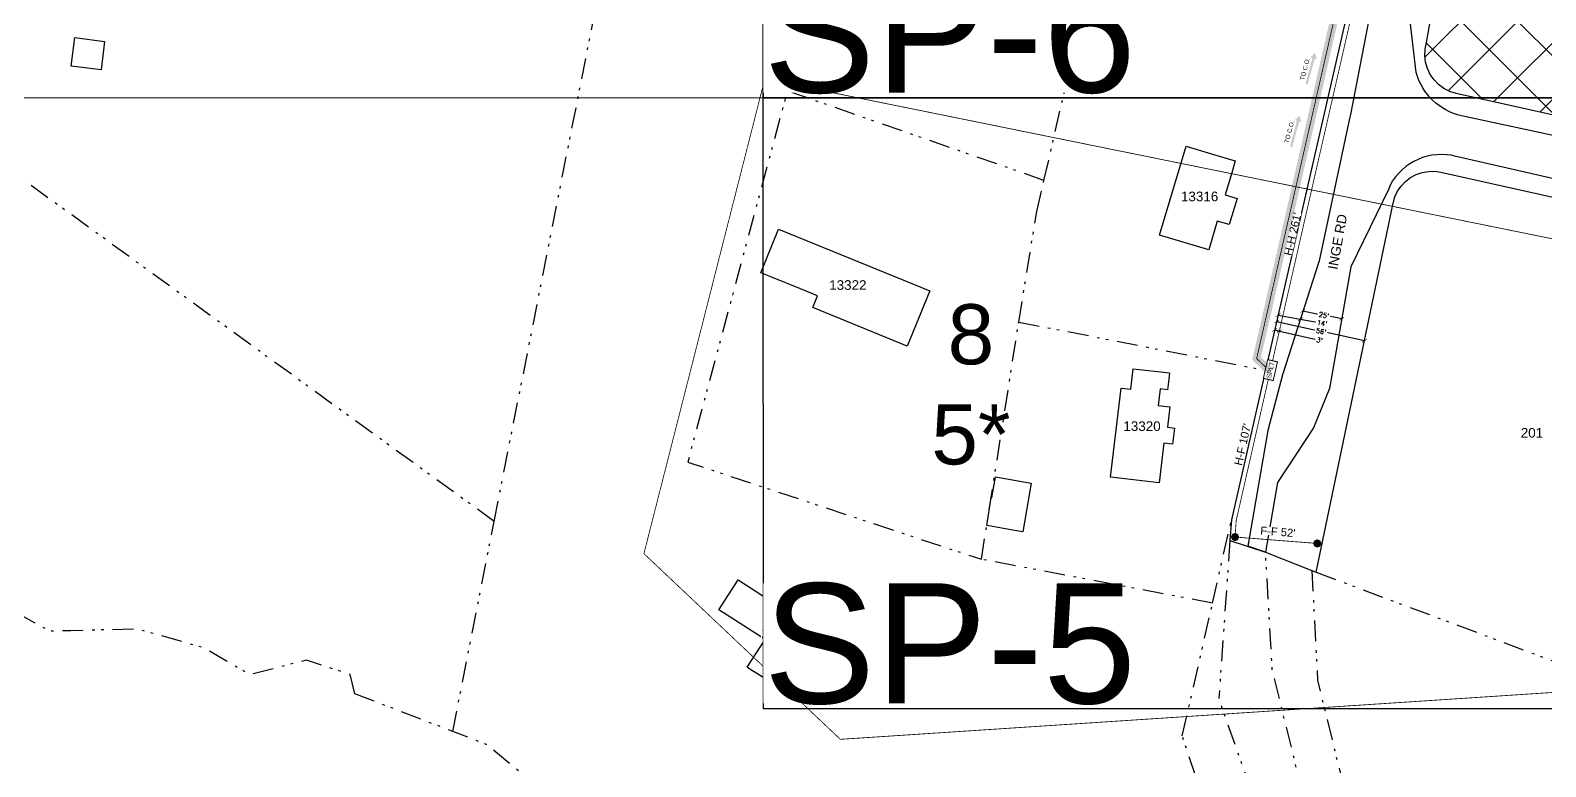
# Model space of a CAD drawing. Extents: x 11808739 to 11823423, y 3647988 to 3656247.
# Drawn here: x 11813800 to 11814747, y 3651776 to 3652236 of the extents above; entities that cross this region are included whole.
import ezdxf
from ezdxf.enums import TextEntityAlignment as Align
from ezdxf.lldxf.tags import DXFTag

# ---------------------------------------------------------------- set-up
doc = ezdxf.new("R2010")
doc.units = 0
doc.header["$MEASUREMENT"] = 0
doc.header["$XCLIPFRAME"] = 2
doc.set_wipeout_variables(frame=1)
doc.linetypes.add('PROPERTY', pattern=[31.302502, 12.967109, -5.580706, 1.571985, -4.030017, 1.571985, -5.5807])
doc.layers.get('DefPoints').update_dxf_attribs({"color": 1, "lineweight": 0})
doc.layers.add('1X4 Terminal Boundary', color=7, linetype='Continuous', lineweight=20, true_color=0x00853c)
for name, color, linetype in [('48 FOC', 30, '48'), ('ADDRESSES', 252, 'Continuous'), ('E_BUILDING', 8, 'Continuous'), ('E_CURB', 8, 'EOP'), ('E_ROW', 8, 'ROW'), ('HATCH_NN', 253, 'Continuous'), ('P_CONDUIT', 1, 'CONDUIT'), ('PROPOSED_DIREC_BORE', 7, 'DIRECTBORE'), ('Road Names', 7, 'Continuous'), ('ROAD_DIMENSIONS', 7, 'Continuous'), ('TO C.O.', 7, 'Continuous'), ('VICINITY FOC', 104, 'Continuous')]:
    doc.layers.add(name, color=color, linetype=linetype)
doc.layers.add('E_PROPERTY LINE', color=8, linetype='PROPERTY', transparency=0.3)
for name, color, linetype, lineweight in [('FLOWERPOTS', 30, 'Continuous', 18), ('PROP_HH', 104, 'Continuous', 0), ('VIEWPORT', 250, 'Continuous', 25), ('VIEWPORT - CALLOUTS', 1, 'Continuous', 0)]:
    doc.layers.add(name, color=color, linetype=linetype, lineweight=lineweight)
doc.layers.add('PORTGROUPINGS_1', color=1, linetype='Continuous', plot=False)
doc.styles.add('Arial', font='arial.ttf')
doc.styles.add('ROMANS', font='romans.shx')
doc.styles.get("Standard").update_dxf_attribs({"font": 'arial.ttf'})
doc.styles.add('StyleArial', font='arial.ttf')
tags = doc.linetypes.add('48', pattern='A,0.718375,-0.132013,["48 CT",Standard,S=0.09234,R=0,X=0,Y=-0.045241],-0.527056,0.533798', length=1.911242).pattern_tags.tags
tags[6] = DXFTag(74, 10)
tags = doc.linetypes.add('CONDUIT', pattern='A,5.441269,-1.056917,["C",Arial,S=0.56119,R=0,X=0,Y=-0.280595],-1.62838', length=8.126566).pattern_tags.tags
tags[6] = DXFTag(74, 10)
doc.linetypes.add('DIRECTBORE', pattern='A,0.4,-0.16,["DB",Standard,S=0.12,R=0,X=0,Y=-0.06],-0.36', length=0.92)
tags = doc.linetypes.add('EOP', pattern='A,49.990109,-1.776071,["EOP",Arial,S=2.99974,R=0.081355,X=0,Y=-1.426368],-10.416452', length=62.182632).pattern_tags.tags
tags[6] = DXFTag(74, 10)
tags = doc.linetypes.add('ROW', pattern='A,25.130993,-3.694477,["R/W",Arial,S=5.36622,R=0,X=0,Y=-2.68311],-18.632906', length=47.458376).pattern_tags.tags
tags[6] = DXFTag(74, 10)
doc.dimstyles.new('DIM', dxfattribs={"dimscale": 0.025, "dimtxt": 3, "dimasz": 2.5, "dimexe": 0, "dimexo": 2.5, "dimgap": 0.306, "dimtad": 0, "dimdec": 0, "dimzin": 0, "dimdsep": 46, "dimtxsty": 'ROMANS', "dimblk": 'ARCHTICK', "dimcen": 0.09, "dimclrd": 256, "dimadec": 0, "dimazin": 0, "dimtfac": 1, "dimtdec": 0, "dimtofl": 0, "dimtmove": 0, "dimatfit": 3, "dimldrblk": 'ARCHTICK', "dimfxl": 1, "dimtfill": 1, "dimtolj": 1, "dimtzin": 0, "dimlwd": -1, "dimarcsym": 0})
picture_1 = doc.add_image_def('image1.png', size_in_pixel=(1270, 827))

# ---------------------------------------------------------------- blocks, each defined once
blk = doc.blocks.new('*U375')
at = {"color": 0, "linetype": 'ByBlock', "lineweight": -2}
blk.add_wipeout([(-6, 3.15), (-6, -3.15), (6, -3.15), (6, 3.15)], dxfattribs=at).dxf.layer = 'PROP_HH'
at = {"layer": 'PROP_HH', "color": 0, "linetype": 'ByBlock', "lineweight": -2, "const_width": 0.63}
blk.add_lwpolyline([(-6, 3.15), (6, 3.15), (6, -3.15), (-6, -3.15)], close=True, dxfattribs=at)
at = {"color": 0, "insert": (0, 0), "char_height": 3, "attachment_point": 5}
blk.add_mtext('SPLT', dxfattribs=at)
blk = doc.blocks.new('*U58')
at = {"true_color": 0xa020f0}
h = blk.add_hatch(color=200, dxfattribs=at)
h.dxf.hatch_style = 1
h.paths.add_polyline_path([(2.55, 0), (1.81, 1.81), (0, 2.55), (-1.81, 1.81), (-2.55, 0), (-1.81, -1.81), (0, -2.55), (1.81, -1.81)])
at = {"color": 18, "true_color": 0x000000, "const_width": 0.1}
blk.add_lwpolyline([(2.55, 0), (1.81, 1.81), (0, 2.55), (-1.81, 1.81), (-2.55, 0), (-1.81, -1.81), (0, -2.55), (1.81, -1.81)], close=True, dxfattribs=at)
blk = doc.blocks.new('*U57')
at = {"layer": 'TO C.O.', "linetype": 'ByBlock', "lineweight": -2}
h = blk.add_hatch(color=0, dxfattribs=at)
h.dxf.hatch_style = 1
h.paths.add_polyline_path([(16.74, 2.23), (20.09, -0.02), (16.74, -2.27), (16.74, -0.77), (0, -0.73), (0, 0.73), (16.74, 0.73)])
at = {"layer": 'TO C.O.', "color": 0, "linetype": 'ByBlock', "lineweight": -2}
blk.add_attdef('MKRPOLE', text='', height=2.75, dxfattribs=at).set_placement((8.91, 2.15), align=Align.CENTER)
blk = doc.blocks.new('_ARCHTICK')
at = {"color": 0, "linetype": 'ByBlock', "const_width": 0.15}
blk.add_lwpolyline([(-0.5, -0.5), (0.5, 0.5)], dxfattribs=at)
blk = doc.blocks.new('*D88')
at = {"layer": 'DefPoints', "color": 0, "ltscale": 0.01, "transparency": 16777216}
for p in [(11814594.77, 3652060.67), (11814619.11, 3652055.77), (11814619.15, 3652055.99)]:
    blk.add_point(p, dxfattribs=at)
at = {"layer": 'ROAD_DIMENSIONS', "ltscale": 0.01, "transparency": 16777216}
for p, q in [((11814594.81, 3652060.89), (11814604.66, 3652058.91)), ((11814619.15, 3652055.99), (11814611.29, 3652057.57))]:
    blk.add_line(p, q, dxfattribs=at)
at = {"layer": 'ROAD_DIMENSIONS', "ltscale": 0.01, "transparency": 16777216, "xscale": 2.500000006732392, "yscale": 2.500000006732392, "zscale": 2.500000006732392}
for p, rotation in [((11814594.81, 3652060.89), 168.6145567713607), ((11814619.15, 3652055.99), 348.6145567713608)]:
    blk.add_blockref('_ARCHTICK', p, dxfattribs=dict(at, rotation=rotation))
at = {"layer": 'ROAD_DIMENSIONS', "color": 0, "ltscale": 0.01, "transparency": 16777216, "insert": (11814607.98, 3652058.24), "char_height": 3, "attachment_point": 5, "rotation": 348.61456, "style": 'ROMANS', "bg_fill": 3, "box_fill_scale": 1.25, "bg_fill_color": 256, "bg_fill_true_color": 13158600, "bg_fill_transparency": 0}
blk.add_mtext("\\A1;25'", dxfattribs=at)
blk = doc.blocks.new('*D89')
at = {"layer": 'DefPoints', "color": 0, "ltscale": 0.01, "transparency": 16777216}
for p in [(11814579.34, 3652058.29), (11814579.37, 3652058.48), (11814593.25, 3652055.93)]:
    blk.add_point(p, dxfattribs=at)
at = {"layer": 'ROAD_DIMENSIONS', "ltscale": 0.01, "transparency": 16777216}
for p, q in [((11814579.34, 3652058.29), (11814593.21, 3652055.74)), ((11814593.21, 3652055.74), (11814603.74, 3652053.81))]:
    blk.add_line(p, q, dxfattribs=at)
at = {"layer": 'ROAD_DIMENSIONS', "ltscale": 0.01, "transparency": 16777216, "xscale": 2.500000006732392, "yscale": 2.500000006732392, "zscale": 2.500000006732392}
for p, rotation in [((11814579.34, 3652058.29), 169.5910401969806), ((11814593.21, 3652055.74), 349.5910401969806)]:
    blk.add_blockref('_ARCHTICK', p, dxfattribs=dict(at, rotation=rotation))
at = {"layer": 'ROAD_DIMENSIONS', "color": 0, "ltscale": 0.01, "transparency": 16777216, "insert": (11814606.85, 3652053.24), "char_height": 3, "attachment_point": 5, "rotation": 349.59104, "style": 'ROMANS', "bg_fill": 3, "box_fill_scale": 1.25, "bg_fill_color": 256, "bg_fill_true_color": 13158600, "bg_fill_transparency": 0}
blk.add_mtext("\\A1;14'", dxfattribs=at)
blk = doc.blocks.new('*D90')
at = {"layer": 'DefPoints', "color": 0, "ltscale": 0.01, "transparency": 16777216}
for p in [(11814578.4, 3652054.22), (11814578.46, 3652054.48), (11814633.31, 3652042.5)]:
    blk.add_point(p, dxfattribs=at)
at = {"layer": 'ROAD_DIMENSIONS', "ltscale": 0.01, "transparency": 16777216}
for p, q in [((11814578.4, 3652054.22), (11814602.91, 3652048.86)), ((11814633.25, 3652042.23), (11814609.5, 3652047.42))]:
    blk.add_line(p, q, dxfattribs=at)
at = {"layer": 'ROAD_DIMENSIONS', "ltscale": 0.01, "transparency": 16777216, "xscale": 2.500000006732392, "yscale": 2.500000006732392, "zscale": 2.500000006732392}
for p, rotation in [((11814578.4, 3652054.22), 167.6733009390944), ((11814633.25, 3652042.23), 347.6733009390944)]:
    blk.add_blockref('_ARCHTICK', p, dxfattribs=dict(at, rotation=rotation))
at = {"layer": 'ROAD_DIMENSIONS', "color": 0, "ltscale": 0.01, "transparency": 16777216, "insert": (11814606.2, 3652048.14), "char_height": 3, "attachment_point": 5, "rotation": 347.6733, "style": 'ROMANS', "bg_fill": 3, "box_fill_scale": 1.25, "bg_fill_color": 256, "bg_fill_true_color": 13158600, "bg_fill_transparency": 0}
blk.add_mtext("\\A1;56'", dxfattribs=at)
blk = doc.blocks.new('*D91')
at = {"layer": 'DefPoints', "color": 0, "ltscale": 0.01, "transparency": 16777216}
for p in [(11814577.23, 3652049.11), (11814580.14, 3652048.38), (11814580.15, 3652048.45)]:
    blk.add_point(p, dxfattribs=at)
at = {"layer": 'ROAD_DIMENSIONS', "ltscale": 0.01, "transparency": 16777216}
for p, q in [((11814577.21, 3652049.05), (11814580.14, 3652048.38)), ((11814580.14, 3652048.38), (11814603.34, 3652043.08))]:
    blk.add_line(p, q, dxfattribs=at)
at = {"layer": 'ROAD_DIMENSIONS', "ltscale": 0.01, "transparency": 16777216, "xscale": 2.500000006732392, "yscale": 2.500000006732392, "zscale": 2.500000006732392}
for p, rotation in [((11814577.21, 3652049.05), 167.1269430801558), ((11814580.14, 3652048.38), 347.1269430801558)]:
    blk.add_blockref('_ARCHTICK', p, dxfattribs=dict(at, rotation=rotation))
at = {"layer": 'ROAD_DIMENSIONS', "color": 0, "ltscale": 0.01, "transparency": 16777216, "insert": (11814605.24, 3652042.64), "char_height": 3, "attachment_point": 5, "rotation": 347.12694, "style": 'ROMANS', "bg_fill": 3, "box_fill_scale": 1.25, "bg_fill_color": 256, "bg_fill_true_color": 13158600, "bg_fill_transparency": 0}
blk.add_mtext("\\A1;3'", dxfattribs=at)

msp = doc.modelspace()

# ---------------------------------------------------------------- hatches: boundary and pattern name
at = {"layer": 'HATCH_NN', "transparency": 33554585}
h = msp.add_hatch(dxfattribs=at)
h.set_pattern_fill('ANSI37', color=251, scale=200)
h.paths.add_polyline_path([(11814962.32, 3652324.1), (11814995.21, 3652471.9), (11814730.64, 3652530.76), (11814723.61, 3652499.03), (11814706.21, 3652420.55), (11814672.04, 3652228.54), (11814671.17, 3652224.5), (11814670.98, 3652220.38), (11814671.46, 3652216.28), (11814672.6, 3652212.31), (11814674.38, 3652208.58), (11814676.75, 3652205.19), (11814679.63, 3652202.24), (11814682.96, 3652199.79), (11814686.65, 3652197.93), (11814690.59, 3652196.69), (11814912.32, 3652147.28)])

# ---------------------------------------------------------------- linework, layer by layer
at = {"layer": '48 FOC', "ltscale": 25}
msp.add_lwpolyline([(11814672.96, 3652514.84, 0.5, 0.5, 0), (11814657.87, 3652452.09, 0.5, 0.5, 0), (11814622.98, 3652280.74, 0.5, 0.5, 0), (11814565.95, 3652031.18, 0.5, 0.5, 0), (11814574.37, 3652023.16, 0, 0, 0)], format="xyseb", dxfattribs=at)
at = {"layer": 'E_BUILDING', "flags": 128}
for points in [[(11813844.11, 3652211.4), (11813825.46, 3652213.74), (11813827.69, 3652231.62), (11813846.34, 3652229.28), (11813844.11, 3652211.4)], [(11814538.43, 3652158.81), (11814552.62, 3652154.56), (11814550.38, 3652147.08), (11814546.29, 3652133.4), (11814553.7, 3652131.19), (11814548.82, 3652114.85), (11814541.38, 3652117.07), (11814536.02, 3652099.13), (11814505.34, 3652108.3), (11814521.91, 3652163.74), (11814538.43, 3652158.81)], [(11814347.56, 3652038.89), (11814288.68, 3652062.98), (11814291.67, 3652070.28), (11814281, 3652074.65), (11814262.55, 3652082.2), (11814256.2, 3652084.79), (11814267.35, 3652112.05), (11814361.7, 3652073.45), (11814347.56, 3652038.89)], [(11814511.11, 3652018.39), (11814510.32, 3652011.66), (11814505.65, 3652012.21), (11814504.44, 3652001.87), (11814511.7, 3652001.01), (11814510.2, 3651988.23), (11814514.55, 3651987.73), (11814513.37, 3651977.62), (11814507.92, 3651978.25), (11814505.03, 3651953.5), (11814474.73, 3651957.05), (11814481.25, 3652012.7), (11814487.28, 3652012), (11814488.78, 3652024.84), (11814511.55, 3652022.17), (11814511.11, 3652018.39)], [(11814412.33, 3651924.29), (11814399.95, 3651926.45), (11814397.33, 3651926.9), (11814400.08, 3651944.34), (11814400.61, 3651944.24), (11814402.87, 3651957.24), (11814425.1, 3651953.38), (11814419.81, 3651922.99), (11814412.33, 3651924.29)], [(11814274.49, 3651821.19), (11814259.76, 3651830.64), (11814249.43, 3651837.28), (11814247.78, 3651838.34), (11814258.93, 3651855.71), (11814230.04, 3651874.26), (11814242, 3651892.88), (11814267.38, 3651876.6), (11814272.16, 3651884.04), (11814298.91, 3651866.87), (11814293.71, 3651858.76), (11814300.44, 3651854.42), (11814285.31, 3651830.87), (11814282.05, 3651832.96), (11814274.49, 3651821.19)]]:
    msp.add_lwpolyline(points, close=True, dxfattribs=at)
at = {"layer": 'E_CURB', "transparency": 33554559, "flags": 128}
for points in [[(11814426.93, 3652632.91), (11814469.38, 3652622.41), (11814650.46, 3652582.58), (11814653.92, 3652581.69, -0.504069), (11814692.16, 3652534), (11814624.53, 3652183.7), (11814624.03, 3652181.19), (11814604.91, 3652092.26), (11814582.04, 3652020.99), (11814572.9, 3651986.14), (11814560.38, 3651913.91)], [(11815201.19, 3652423.03), (11815198.66, 3652413.21), (11815198.66, 3652413.21), (11815191.99, 3652380.9), (11815190.91, 3652373.13), (11815190.39, 3652367.75), (11815189.79, 3652361.88), (11815189.76, 3652356.1), (11815189.83, 3652350.33), (11815190.01, 3652344.55), (11815190.28, 3652338.78), (11815190.66, 3652333.02), (11815191.13, 3652327.26), (11815191.71, 3652321.52), (11815192.38, 3652315.78), (11815193.16, 3652310.06), (11815194.04, 3652304.35), (11815195.02, 3652298.63), (11815196.23, 3652292.28), (11815197.43, 3652282.88), (11815198.5, 3652273.08), (11815199.39, 3652263.25), (11815200.12, 3652253.42), (11815200.68, 3652243.57), (11815201.06, 3652233.71), (11815201.27, 3652223.85), (11815197.08, 3652187.87), (11815178.61, 3652109.18, -0.372124), (11815142.52, 3652086), (11815100.54, 3652095.62), (11815005.11, 3652115.89), (11814693.85, 3652182.81, -0.275307), (11814665.58, 3652209.75), (11814659.02, 3652266.98), (11814711.37, 3652527.84, -0.413195), (11814770.06, 3652567.06), (11814822.93, 3652556.64), (11815000.71, 3652494.42), (11815175.46, 3652452.94, -0.259783), (11815201.19, 3652423.03), (11815201.19, 3652423.03)], [(11815217.26, 3652038.01), (11815110.32, 3652061.37), (11814999.31, 3652086.83), (11814690.62, 3652157.47, 0.344238), (11814649.27, 3652139.46), (11814648.43, 3652137.19), (11814624.82, 3652088.38), (11814611.52, 3652012.52), (11814601.52, 3651987.92), (11814579.05, 3651953.72), (11814571.47, 3651910.22), (11814560.38, 3651913.91)]]:
    msp.add_lwpolyline(points, format="xyb", dxfattribs=at)
at = {"layer": 'E_PROPERTY LINE', "transparency": 33554610, "flags": 128}
for points in [[(11814089.64, 3651929.45), (11814172.45, 3652347.82)], [(11814433.11, 3652142.48), (11814479.64, 3652343.39)], [(11814002.61, 3651821.81), (11813999.77, 3651833.87), (11813997.89, 3651834.48), (11813972.33, 3651842.73), (11813936.9, 3651833.77), (11813908.11, 3651850.52), (11813867.1, 3651862.15), (11813844.15, 3651861.64), (11813825.17, 3651861.22), (11813812.21, 3651860.94), (11813769.16, 3651884.34), (11813758.5, 3651902.82), (11813741.19, 3651929.71), (11813719.69, 3651955.84), (11813689.57, 3651967.95), (11813674.87, 3652024.93), (11813653.75, 3652019.6), (11813628.28, 3652027.86), (11813601.09, 3652026.8), (11813581.05, 3652026.02), (11813576.38, 3652032.39), (11813576.34, 3652032.55), (11813574.68, 3652039.92), (11813571.29, 3652050.65), (11813566.96, 3652061.72), (11813559.64, 3652071.85), (11813553.89, 3652072.67), (11813541.35, 3652070.36), (11813537.78, 3652070.24), (11813525.77, 3652069.86), (11813502.8, 3652084.42), (11813433.01, 3652128.68), (11813403.55, 3652127.49), (11813358.48, 3652151.21), (11813344.84, 3652165.16), (11813334.15, 3652167.05), (11813307.6, 3652171.74), (11813293.87, 3652182.83), (11813282.14, 3652192.3), (11813279.38, 3652193.04), (11813256.41, 3652199.17), (11813251.77, 3652196.22), (11813244, 3652191.29), (11813225.63, 3652194.54), (11813206.07, 3652198), (11813204.59, 3652198.09)], [(11814433.11, 3652142.48), (11814272.68, 3652198.33), (11814210.61, 3651966.5), (11814394.01, 3651905.81)], [(11814089.64, 3651929.45), (11813757.83, 3652170.14)], [(11814428.58, 3652123.07), (11814433.11, 3652142.48)], [(11814417.37, 3652053.98), (11814428.58, 3652123.07)], [(11814603.16, 3651897.77), (11814818.91, 3651816.82), (11814898.7, 3652099.09)], [(11814394.01, 3651905.81), (11814417.37, 3652053.98)], [(11814417.37, 3652053.98), (11814571.45, 3652023.82)], [(11814063.75, 3651798.28), (11814089.64, 3651929.45)], [(11814538.39, 3651878.39), (11814550.2, 3651930.45)], [(11814549.29, 3651917.59), (11814542.33, 3651818.89)], [(11814538.39, 3651878.39), (11814394.01, 3651905.81)], [(11814698.33, 3651429.7), (11814640.14, 3651601.95), (11814604.33, 3651720.57), (11814575.7, 3651836.95), (11814571.47, 3651910.22)], [(11814600.39, 3651898.82), (11814603.98, 3651830.25), (11814632.41, 3651713.98), (11814717.33, 3651430.01), (11814722.19, 3651429.38), (11814723.08, 3651429.26), (11814729.26, 3651427.82), (11814730.01, 3651427.57), (11814735.08, 3651426.01), (11814738.51, 3651424.7), (11814742.14, 3651423.39), (11814746.7, 3651422.01), (11814753.7, 3651420.57), (11814759.45, 3651419.7), (11814764.51, 3651418.64), (11814770.26, 3651416.51), (11814776.58, 3651414.26), (11814782.7, 3651413.01), (11814786.89, 3651413.39), (11814791.33, 3651414.57), (11814796.7, 3651416.2), (11814804.7, 3651418.39), (11814811.33, 3651419.95), (11814817.08, 3651420.64), (11814821.39, 3651420.32), (11814826.33, 3651419.26), (11814831.08, 3651417.82), (11814835.39, 3651416.14), (11814839.64, 3651414.32), (11814844.7, 3651412.39), (11814852.89, 3651409.64), (11814853.01, 3651409.57), (11814860.33, 3651407.45), (11814866.45, 3651406.01), (11814870.95, 3651405.14), (11814876.26, 3651403.95), (11814881.64, 3651402.64), (11814886.01, 3651401.26), (11814890.26, 3651399.64), (11814894.89, 3651397.64), (11814900.26, 3651395.2), (11814905.08, 3651392.89), (11814909.08, 3651391.01), (11814912.76, 3651390.07), (11814917.39, 3651389.89), (11814922.08, 3651390.39), (11814925.58, 3651391.26), (11814929.01, 3651392.45), (11814932.83, 3651393.64), (11814938.76, 3651395.01), (11814944.26, 3651395.95), (11814948.45, 3651396.82), (11814954.64, 3651396.64), (11814962.45, 3651394.26), (11814970.08, 3651390.82), (11814974.08, 3651388.7), (11814978.08, 3651386.7), (11814982.83, 3651385.01), (11814988.08, 3651383.82), (11814992.83, 3651383.07), (11814996.45, 3651382.45), (11815000.83, 3651381.7), (11815006.58, 3651381.2), (11815012.45, 3651381.01), (11815017.76, 3651381.32), (11815022.95, 3651381.7), (11815028.83, 3651381.45), (11815033.95, 3651380.57), (11815038.45, 3651379.51), (11815042.2, 3651378.64), (11815045.7, 3651378.32), (11815049.89, 3651378.45), (11815054.2, 3651378.82), (11815055.2, 3651379.01), (11815019.64, 3651209.76), (11815008.59, 3651220.61), (11814996.33, 3651230.06), (11814983.03, 3651237.99), (11814968.87, 3651244.27), (11814954.08, 3651248.82), (11814836.01, 3651282.14), (11814796.7, 3651293.26), (11814781.45, 3651298.07), (11814767.12, 3651305.13), (11814754.02, 3651314.29), (11814742.46, 3651325.33), (11814732.71, 3651338), (11814725.01, 3651352), (11814719.51, 3651367.01), (11814698.33, 3651429.7), (11814699.33, 3651429.64), (11814712.08, 3651430.01), (11814717.33, 3651430.01)], [(11814519.51, 3651795.45), (11814538.39, 3651878.39)], [(11814360.51, 3651652.74), (11814300.5, 3651687.31), (11814270.21, 3651713.92), (11814240.19, 3651712.78), (11814168.47, 3651710.06), (11814148.07, 3651716.6), (11814128.79, 3651753.93), (11814084.88, 3651790.14), (11814063.75, 3651798.28), (11814002.61, 3651821.81)], [(11814677.08, 3651435.7), (11814542.33, 3651818.89)], [(11814577.7, 3651621.76), (11814519.51, 3651795.45)]]:
    msp.add_lwpolyline(points, dxfattribs=at)
at = {"layer": 'E_ROW', "ltscale": 0.75, "flags": 128}
for points in [[(11814686.54, 3652541.36), (11814679.76, 3652513.2), (11814664.7, 3652450.57), (11814629.83, 3652279.26), (11814571.45, 3652023.82), (11814550.2, 3651930.45), (11814549.29, 3651917.59), (11814571.47, 3651910.22), (11814600.39, 3651898.82), (11814603.16, 3651897.77), (11814651.17, 3652128.28), (11814652.28, 3652132.08), (11814653.98, 3652135.65), (11814656.22, 3652138.91), (11814658.95, 3652141.78), (11814662.09, 3652144.19), (11814665.58, 3652146.06), (11814669.31, 3652147.36), (11814673.21, 3652148.06), (11814677.16, 3652148.13), (11814681.08, 3652147.58), (11814898.7, 3652099.09), (11815152.97, 3652044.94), (11815437.35, 3651981.57), (11815450.01, 3651977.85), (11815462.08, 3651972.5), (11815473.33, 3651965.61), (11815483.58, 3651957.3), (11815492.65, 3651947.71), (11815535.04, 3651896.47), (11815548.4, 3651882.31), (11815563.48, 3651869.99), (11815580.03, 3651859.73), (11815597.77, 3651851.71), (11815616.4, 3651846.05), (11815908.18, 3651779.75), (11815919.25, 3651828.51), (11815627.85, 3651894.72), (11815612.63, 3651899.59), (11815598.37, 3651906.82), (11815585.45, 3651916.23), (11815574.2, 3651927.58), (11815532.99, 3651977.38), (11815525.61, 3651985.53), (11815512.86, 3651997.19), (11815498.86, 3652007.31), (11815483.8, 3652015.75), (11815467.86, 3652022.41), (11815451.26, 3652027.18), (11815240.29, 3652074.2), (11815236.48, 3652075.63), (11815232.95, 3652077.66), (11815229.79, 3652080.24), (11815227.11, 3652083.31), (11815224.96, 3652086.77), (11815223.41, 3652090.54), (11815222.5, 3652094.51), (11815288.99, 3652389.62), (11815291.49, 3652392.9), (11815294.49, 3652395.73), (11815297.9, 3652398.03), (11815301.65, 3652399.75), (11815305.62, 3652400.84), (11815309.72, 3652401.27), (11815313.84, 3652401.02), (11815601.85, 3652336.83), (11815727.58, 3652309.13), (11816018.62, 3652243.99), (11816022.96, 3652263.51), (11816127.2, 3652247.01), (11816231.2, 3652223.51), (11816334.58, 3652200.26), (11816435.58, 3652177.51), (11816433.1, 3652166.72), (11816498.06, 3652163.46), (11816748.33, 3652106.7), (11816854.88, 3652078.07), (11816850.56, 3652058.54), (11817006.37, 3652023.76), (11817022.29, 3652006.17)], [(11815166.68, 3652110.03), (11815164.07, 3652106.62), (11815160.92, 3652103.7), (11815157.32, 3652101.36), (11815153.36, 3652099.68), (11815149.18, 3652098.69), (11815144.89, 3652098.44), (11815140.63, 3652098.93), (11814912.32, 3652147.28), (11814690.59, 3652196.69), (11814686.65, 3652197.93), (11814682.96, 3652199.8), (11814679.63, 3652202.24), (11814676.75, 3652205.19), (11814674.38, 3652208.58), (11814672.6, 3652212.31), (11814671.46, 3652216.28), (11814670.98, 3652220.38), (11814671.17, 3652224.5), (11814672.04, 3652228.54), (11814706.21, 3652420.55), (11814723.61, 3652499.03), (11814730.64, 3652530.76), (11814995.21, 3652471.9), (11815169.84, 3652434.13), (11815173.6, 3652432.98), (11815177.13, 3652431.25), (11815180.34, 3652428.99), (11815183.17, 3652426.26), (11815185.53, 3652423.12), (11815187.36, 3652419.64), (11815188.63, 3652415.92), (11815189.3, 3652412.05), (11815189.36, 3652408.12), (11815188.8, 3652404.23), (11815185, 3652385.51), (11815182.98, 3652366.51), (11815182.76, 3652347.41), (11815184.34, 3652328.37), (11815193.66, 3652261.71), (11815194.1, 3652242.33), (11815192.65, 3652223), (11815189.34, 3652203.9), (11815169.96, 3652117.93), (11815168.66, 3652113.84)]]:
    msp.add_lwpolyline(points, dxfattribs=at)
at = {"layer": 'P_CONDUIT', "ltscale": 3, "flags": 128}
msp.add_lwpolyline([(11814632.76, 3652278.63, 0.5, 0.5, 0), (11814574.56, 3652023.97, 0, 0, 0)], format="xyseb", dxfattribs=at)
at = {"layer": 'P_CONDUIT', "ltscale": 3, "const_width": 0.5, "flags": 128}
for points in [[(11814574.56, 3652023.97), (11814553.18, 3651930.01), (11814552.45, 3651919.7)], [(11814552.45, 3651919.7), (11814603.83, 3651915.69), (11814603.84, 3651915.72)]]:
    msp.add_lwpolyline(points, dxfattribs=at)
at = {"layer": 'VIEWPORT', "ltscale": 0.01}
for points in [[(11813570.05, 3652575.37), (11814257.75, 3652575.44), (11814257.78, 3652193.91), (11813570.09, 3652193.84)], [(11814257.75, 3652575.44), (11814945.44, 3652575.51), (11814945.48, 3652193.98), (11814257.78, 3652193.91)]]:
    msp.add_lwpolyline(points, close=True, dxfattribs=at)

# ---------------------------------------------------------------- block references
at = {"layer": 'FLOWERPOTS', "xscale": 0.9999624720780225, "yscale": 0.9999624720780225, "zscale": 0.9999624720780225}
for p in [(11814552.45, 3651919.7), (11814603.83, 3651915.69)]:
    msp.add_blockref('*U58', p, dxfattribs=at)
at = {"layer": 'TO C.O.', "rotation": 75.00000000000001}
for p in [(11814597.15, 3652202.53), (11814587.46, 3652163.32)]:
    msp.add_blockref('*U57', p, dxfattribs=at).add_auto_attribs({'MKRPOLE': 'TO C.O.'})

# ---------------------------------------------------------------- texts
at = {"layer": 'PORTGROUPINGS_1', "insert": (11814387.47, 3652014.82), "char_height": 37.5, "attachment_point": 5}
msp.add_mtext('8\\P5*', dxfattribs=at)

# ---------------------------------------------------------------- pictures from other files: only their frames are drawn
at = {"layer": 'VICINITY FOC'}
image = msp.add_image(picture_1, insert=(11810740.9, 3647987.68), size_in_units=(12682.3, 8259.18), dxfattribs=at)
image.set_boundary_path([(-0.5, -0.5), (1269.5, -0.5), (1269.5, 826.5), (-0.5, 826.5), (-0.5, -0.5)])
image.dxf.flags = 255

# ---------------------------------------------------------------- next in the draw order: texts
at = {"layer": 'ADDRESSES', "char_height": 6, "attachment_point": 5, "bg_fill": 3, "box_fill_scale": 1, "bg_fill_color": 256, "bg_fill_transparency": 0}
for s, insert, rotation in [('13316', (11814530.32, 3652132.4), 0), ('13322', (11814310.59, 3652077.06), 0), ('13320', (11814494.35, 3651988.92), 0), ('201', (11814737.92, 3651984.77), 360), ('13330', (11814268.01, 3651859.76), 360)]:
    msp.add_mtext(s, dxfattribs=dict(at, insert=insert, rotation=rotation))

# ---------------------------------------------------------------- next in the draw order: linework, layer by layer
at = {"layer": '1X4 Terminal Boundary', "ltscale": 0.01, "const_width": 0.5}
msp.add_lwpolyline([(11814836.05, 3652088.64), (11814258.7, 3652205.81), (11814183.2, 3651909.33), (11814305.91, 3651793.35), (11814756.19, 3651822.98), (11814836.05, 3652088.64)], dxfattribs=at)
at = {"layer": 'VIEWPORT', "ltscale": 0.01}
msp.add_lwpolyline([(11814257.78, 3652193.91), (11814945.48, 3652193.98), (11814945.52, 3651812.45), (11814257.82, 3651812.38)], close=True, dxfattribs=at)

# ---------------------------------------------------------------- next in the draw order: block references
at = {"layer": 'PROP_HH', "xscale": 0.9986391288485398, "yscale": 0.9986391288485398, "zscale": 0.9986391288485398, "rotation": 77.12694308067469}
msp.add_blockref('*U375', (11814574.56, 3652023.97), dxfattribs=at)

# ---------------------------------------------------------------- next in the draw order: texts
at = {"layer": 'PROPOSED_DIREC_BORE', "ltscale": 0.01, "char_height": 5, "attachment_point": 1, "bg_fill": 3, "box_fill_scale": 1, "bg_fill_color": 256, "bg_fill_transparency": 0}
for s, insert, rotation in [("H-H 261'", (11814582.97, 3652096.16), 77.12694), ("H-F 107'", (11814551.77, 3651965.13), 77.17865), ("F-F 52'", (11814568.46, 3651926.33), 355.53543)]:
    msp.add_mtext(s, dxfattribs=dict(at, insert=insert, rotation=rotation))
at = {"layer": 'Road Names', "insert": (11814616.55, 3652104.08), "char_height": 6, "attachment_point": 5, "rotation": 79.72144, "style": 'Arial', "bg_fill": 3, "box_fill_scale": 1, "bg_fill_color": 256, "bg_fill_transparency": 0}
msp.add_mtext('INGE RD', dxfattribs=at)
at = {"layer": 'VIEWPORT - CALLOUTS', "ltscale": 0.01, "char_height": 75, "width": 214.4437, "attachment_point": 4, "style": 'StyleArial', "bg_fill": 3, "box_fill_scale": 1, "bg_fill_color": 256, "bg_fill_transparency": 0}
for s, insert in [('SP-6', (11814257.78, 3652234.3)), ('SP-5', (11814257.82, 3651852.77))]:
    msp.add_mtext(s, dxfattribs=dict(at, insert=insert))

# ---------------------------------------------------------------- next in the draw order: dimensions: what is measured, and where the dimension line sits
at = {"layer": 'ROAD_DIMENSIONS', "ltscale": 0.01}
dim = msp.add_linear_dim(base=(11814619.15, 3652055.99), p1=(11814594.77, 3652060.67), p2=(11814619.11, 3652055.77), angle=348.61456, text="25'", dimstyle='DIM', override={"dimscale": 1, "dimpost": "'\\X", "dimse1": 1, "dimse2": 1}, dxfattribs=at)
dim.commit()
dim.dimension.update_dxf_attribs({"geometry": '*D88', "text_midpoint": (11814607.98, 3652058.24), "dimtype": 161})

# ---------------------------------------------------------------- next in the draw order: dimensions: what is measured, and where the dimension line sits
dim = msp.add_linear_dim(base=(11814579.34, 3652058.29), p1=(11814593.25, 3652055.93), p2=(11814579.37, 3652058.48), angle=169.59104, text="14'", dimstyle='DIM', override={"dimscale": 1, "dimtxt": 3, "dimasz": 2.5, "dimpost": "'\\X", "dimse1": 1, "dimse2": 1}, dxfattribs=at)
dim.commit()
dim.dimension.update_dxf_attribs({"geometry": '*D89', "text_midpoint": (11814606.85, 3652053.24), "dimtype": 161})

# ---------------------------------------------------------------- next in the draw order: dimensions: what is measured, and where the dimension line sits
dim = msp.add_linear_dim(base=(11814578.4, 3652054.22), p1=(11814633.31, 3652042.5), p2=(11814578.46, 3652054.48), angle=167.6733, text="56'", dimstyle='DIM', override={"dimscale": 1, "dimtxt": 3, "dimasz": 2.5, "dimpost": "'\\X", "dimse1": 1, "dimse2": 1}, dxfattribs=at)
dim.commit()
dim.dimension.update_dxf_attribs({"geometry": '*D90', "text_midpoint": (11814606.2, 3652048.14), "dimtype": 161})

# ---------------------------------------------------------------- next in the draw order: dimensions: what is measured, and where the dimension line sits
dim = msp.add_linear_dim(base=(11814580.14, 3652048.38), p1=(11814577.23, 3652049.11), p2=(11814580.15, 3652048.45), angle=347.12694, dimstyle='DIM', override={"dimscale": 1, "dimpost": "'\\X", "dimse1": 1, "dimse2": 1}, dxfattribs=at)
dim.commit()
dim.dimension.update_dxf_attribs({"geometry": '*D91', "text_midpoint": (11814605.24, 3652042.64), "dimtype": 161})

# ---------------------------------------------------------------- next in the draw order: linework, layer by layer
at = {"layer": 'VICINITY FOC', "ltscale": 25, "const_width": 5}
msp.add_lwpolyline([(11814672.96, 3652514.84), (11814657.87, 3652452.09), (11814622.98, 3652280.74), (11814565.95, 3652031.18), (11814574.37, 3652023.16)], dxfattribs=at)

doc.saveas('drawing.dxf')
